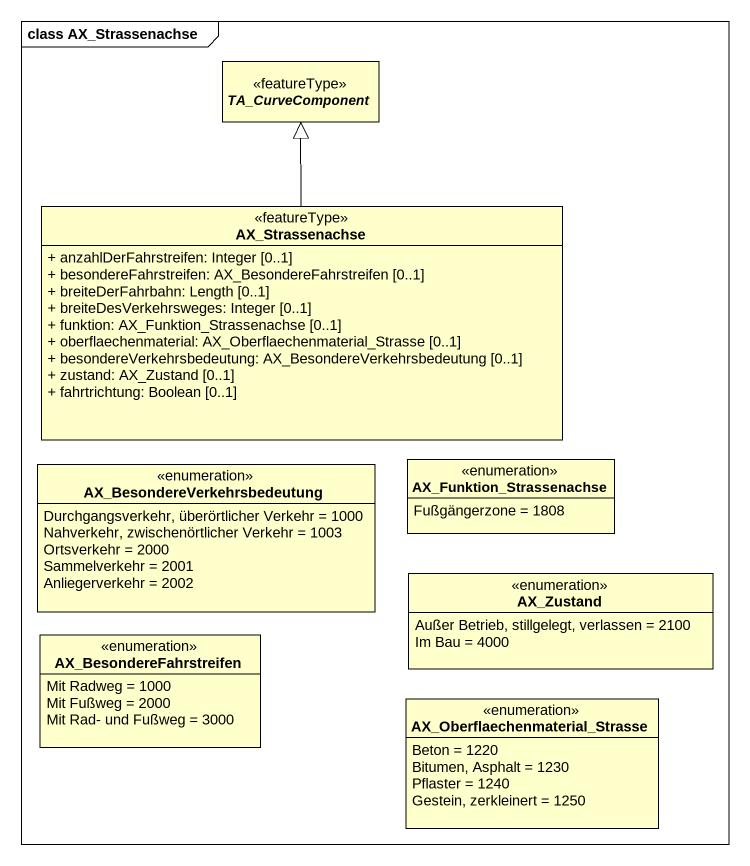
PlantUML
@startuml
mainframe class AX_Strassenachse
hide circle
hide empty members
skinparam classAttributeIconSize 0
abstract class TA_CurveComponent <<featureType>>
class AX_Strassenachse <<featureType>> {
  + anzahlDerFahrstreifen: Integer [0..1]
  + besondereFahrstreifen: AX_BesondereFahrstreifen [0..1]
  + breiteDerFahrbahn: Length [0..1]
  + breiteDesVerkehrsweges: Integer [0..1]
  + funktion: AX_Funktion_Strassenachse [0..1]
  + oberflaechenmaterial: AX_Oberflaechenmaterial_Strasse [0..1]
  + besondereVerkehrsbedeutung: AX_BesondereVerkehrsbedeutung [0..1]
  + zustand: AX_Zustand [0..1]
  + fahrtrichtung: Boolean [0..1]
}
enum "AX_BesondereVerkehrsbedeutung" as AX_BesondereVerkehrsbedeutun {
  Durchgangsverkehr, überörtlicher Verkehr = 1000
  Nahverkehr, zwischenörtlicher Verkehr = 1003
  Ortsverkehr = 2000
  Sammelverkehr = 2001
  Anliegerverkehr = 2002
}
enum AX_Funktion_Strassenachse {
  Fußgängerzone = 1808
}
enum AX_Zustand {
  Außer Betrieb, stillgelegt, verlassen = 2100
  Im Bau = 4000
}
enum AX_BesondereFahrstreifen {
  Mit Radweg = 1000
  Mit Fußweg = 2000
  Mit Rad- und Fußweg = 3000
}
enum "AX_Oberflaechenmaterial_Strasse" as AX_Oberflaechenmaterial {
  Beton = 1220
  Bitumen, Asphalt = 1230
  Pflaster = 1240
  Gestein, zerkleinert = 1250
}
AX_Strassenachse -up-|> TA_CurveComponent
@enduml
